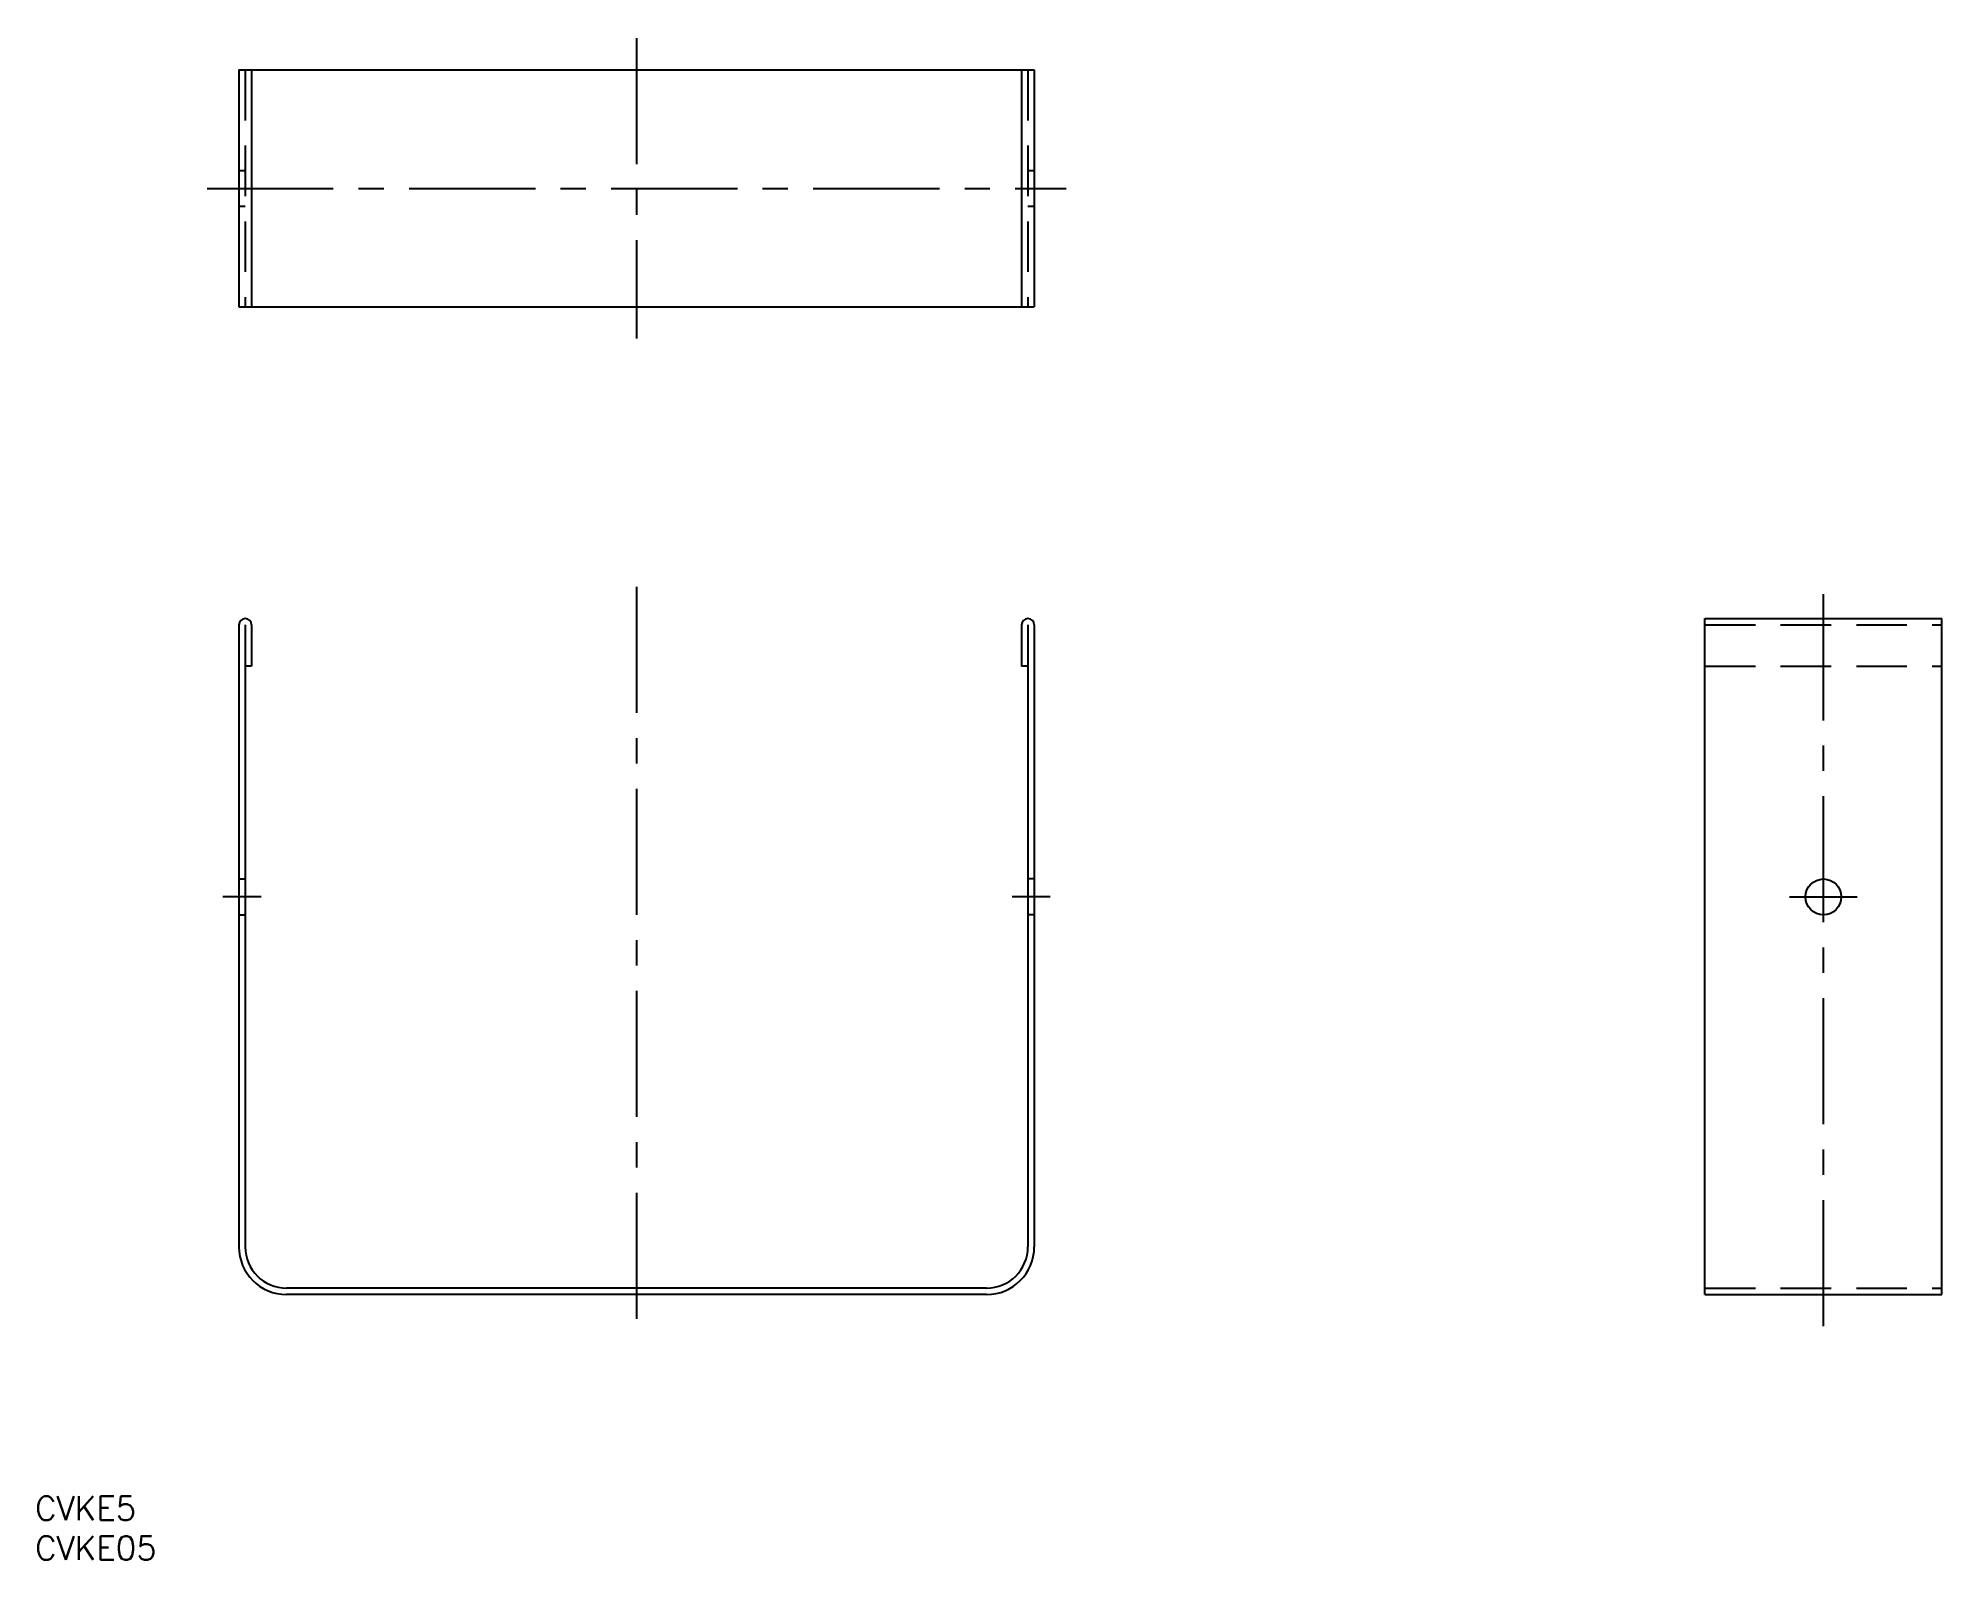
# Model space of a CAD drawing. Extents: x 0 to 240, y -8 to 183.
import ezdxf

# ---------------------------------------------------------------- set-up
doc = ezdxf.new("R2010")
doc.units = 0
doc.header["$LTSCALE"] = 0.5
doc.linetypes.add('CENTER', pattern=[50.8, 31.75, -6.35, 6.35, -6.35])
doc.linetypes.add('DASHED', pattern=[19.05, 12.7, -6.35])
doc.layers.get('0').update_dxf_attribs({"linetype": 'CONTINUOUS'})
doc.layers.add('CENTER', color=1, linetype='CENTER')
doc.styles.get("Standard").update_dxf_attribs({"font": 'txt.shx', "height": 3, "bigfont": 'bigfont.shx'})

# ---------------------------------------------------------------- blocks, each defined once
blk = doc.blocks.new('*U4')
at = {"color": 7, "linetype": 'CONTINUOUS'}
blk.add_text('CVKE5', height=3, dxfattribs=at).set_placement((0, -3))
blk = doc.blocks.new('*U5')
at = {"color": 7, "linetype": 'CONTINUOUS'}
blk.add_text('CVKE05', height=3, dxfattribs=at).set_placement((0, -8))

msp = doc.modelspace()

# ---------------------------------------------------------------- linework, layer by layer
at = {"color": 7, "linetype": 'CONTINUOUS'}
for p, q in [((25.63, 179.38), (25.63, 149.58)), ((25.63, 179.38), (125.63, 179.38)), ((27.23, 179.38), (27.23, 149.58)), ((124.03, 179.38), (124.03, 149.58)), ((125.63, 179.38), (125.63, 149.58)), ((25.63, 149.58), (125.63, 149.58)), ((209.94, 110.38), (239.74, 110.38)), ((209.94, 25.38), (209.94, 110.38)), ((209.94, 110.38), (239.74, 110.38)), ((239.74, 25.38), (239.74, 110.38)), ((25.63, 109.58), (25.63, 31.38)), ((26.43, 109.58), (26.43, 31.38)), ((27.23, 109.58), (27.23, 104.38)), ((124.03, 109.58), (124.03, 104.38)), ((124.83, 109.58), (124.83, 31.38)), ((125.63, 109.58), (125.63, 31.38)), ((27.23, 104.38), (26.43, 104.38)), ((124.83, 104.38), (124.03, 104.38)), ((119.63, 26.18), (31.63, 26.18)), ((119.63, 25.38), (31.63, 25.38)), ((209.94, 25.38), (239.74, 25.38))]:
    msp.add_line(p, q, dxfattribs=at)
at = {"color": 3, "linetype": 'DASHED'}
for p, q in [((26.43, 179.38), (26.43, 149.58)), ((124.83, 179.38), (124.83, 149.58)), ((25.63, 166.73), (26.43, 166.73)), ((124.83, 166.73), (125.63, 166.73)), ((25.63, 162.23), (26.43, 162.23)), ((124.83, 162.23), (125.63, 162.23)), ((209.94, 109.58), (239.74, 109.58)), ((209.94, 104.38), (239.74, 104.38)), ((25.63, 77.63), (26.43, 77.63)), ((125.63, 77.63), (124.83, 77.63)), ((25.63, 73.13), (26.43, 73.13)), ((125.63, 73.13), (124.83, 73.13)), ((209.94, 26.18), (239.74, 26.18))]:
    msp.add_line(p, q, dxfattribs=at)
at = {"color": 7, "linetype": 'CONTINUOUS'}
msp.add_circle((224.84, 75.38), 2.25, dxfattribs=at)
for centre, radius, start, end in [((26.43, 109.58), 0.8, 0, 180), ((124.83, 109.58), 0.8, 0, 180), ((31.63, 31.38), 6, 180, 270), ((31.63, 31.38), 5.2, 180, 270), ((119.63, 31.38), 6, 270, 0), ((119.63, 31.38), 5.2, 270, 0)]:
    msp.add_arc(centre, radius, start, end, dxfattribs=at)
at = {"layer": 'CENTER', "color": 1, "linetype": 'CENTER'}
for p, q in [((75.63, 183.38), (75.63, 145.58)), ((21.63, 164.48), (129.63, 164.48)), ((75.63, 114.38), (75.63, 20.86)), ((224.84, 21.38), (224.84, 114.38)), ((28.43, 75.38), (23.63, 75.38)), ((127.63, 75.38), (122.83, 75.38)), ((220.59, 75.38), (229.09, 75.38))]:
    msp.add_line(p, q, dxfattribs=at)

# ---------------------------------------------------------------- block references
at = {"color": 7, "linetype": 'CONTINUOUS'}
for name in ['*U4', '*U5']:
    msp.add_blockref(name, (0, 0), dxfattribs=at)

doc.saveas('drawing.dxf')
